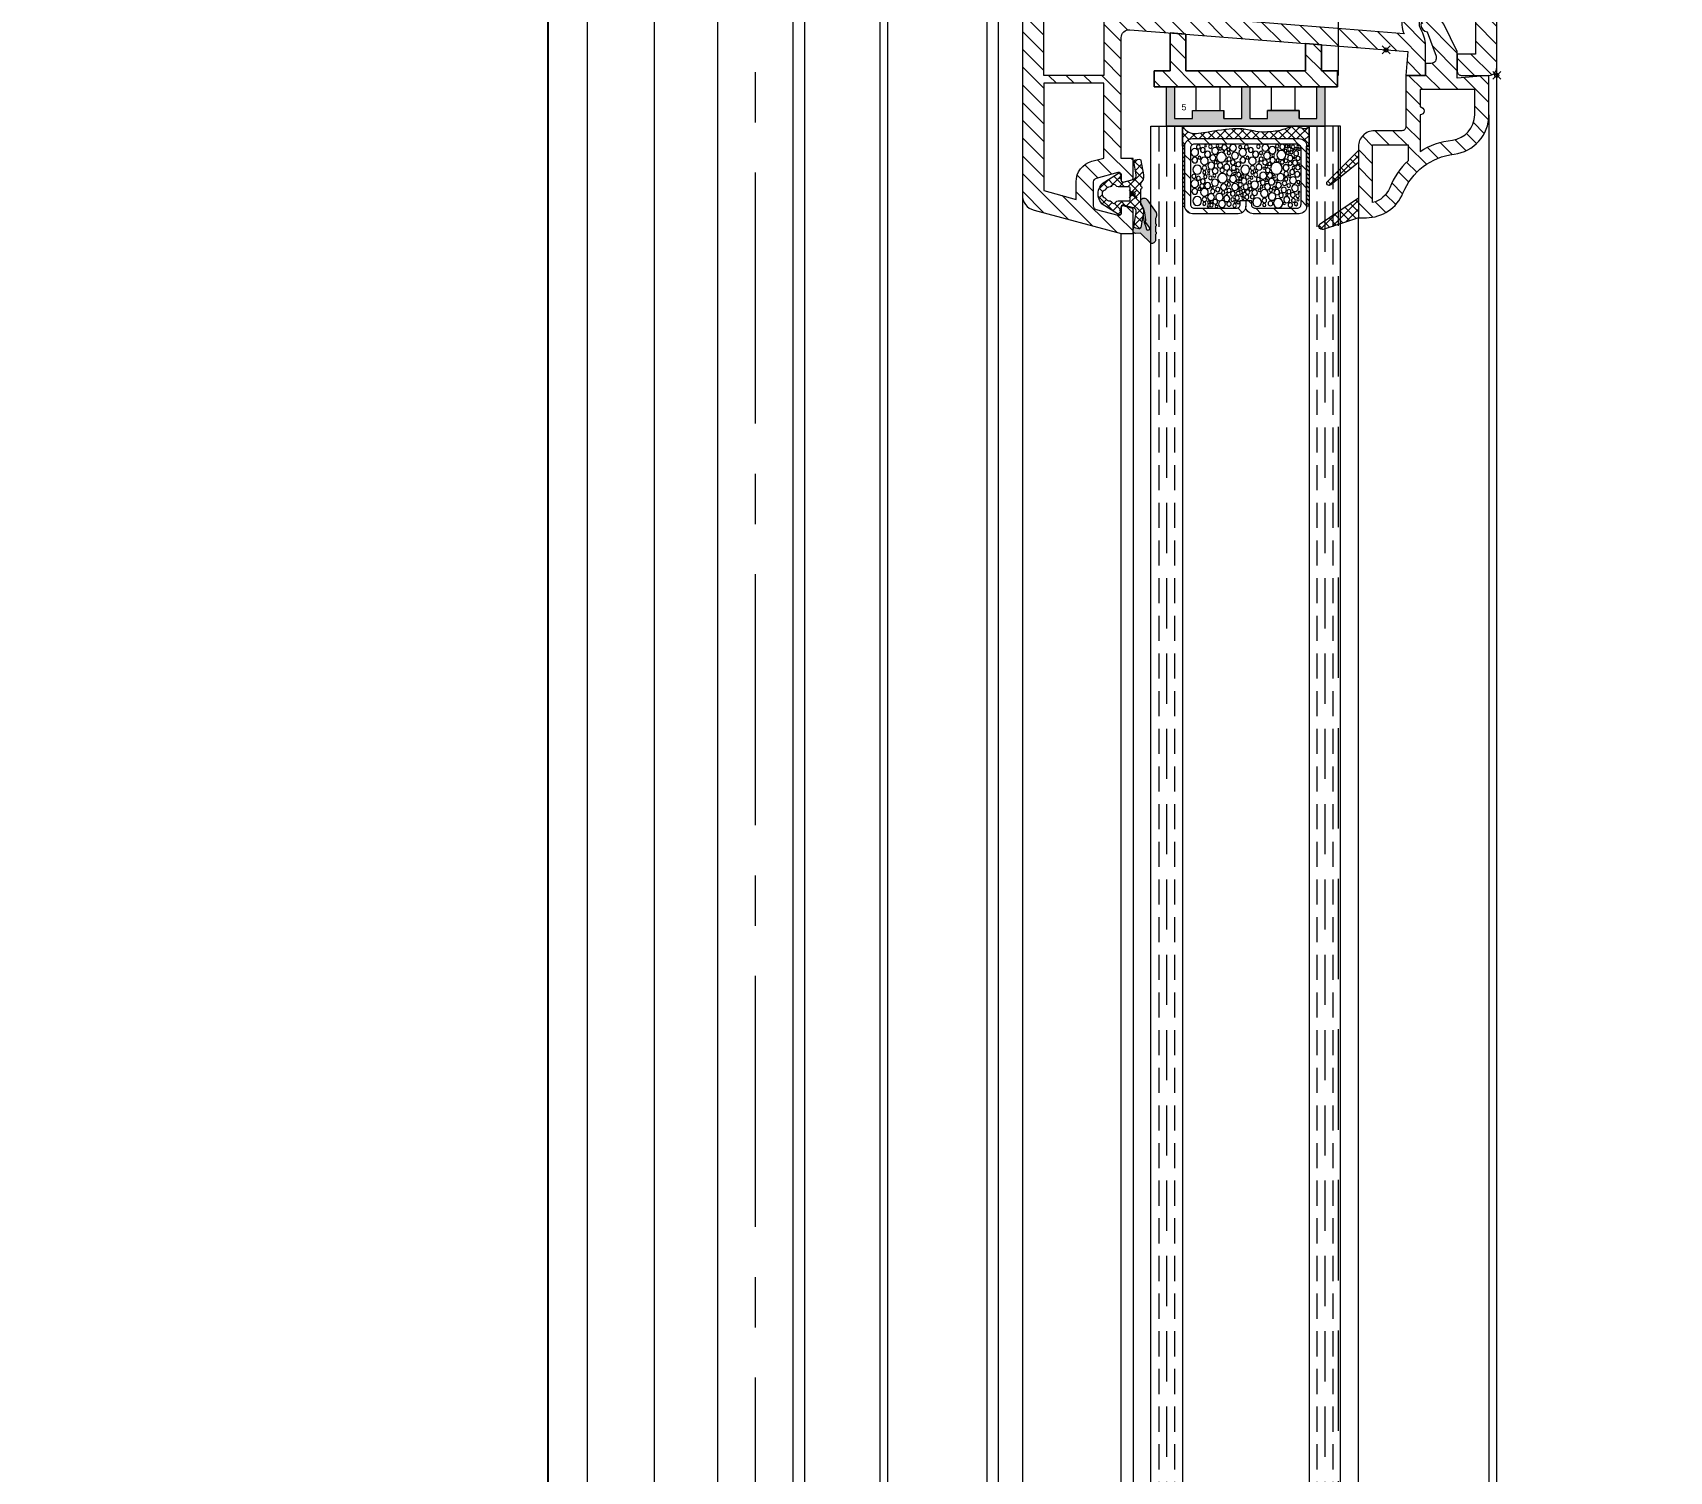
# Model space of a CAD drawing. Header units: millimetres. Extents: x -20000 to 230000, y -17405 to 25402.
# Drawn here: x 144952.4 to 145159.3, y -4092.2 to -3910.3 of the extents above; entities that cross this region are included whole.
import ezdxf

# ---------------------------------------------------------------- set-up
doc = ezdxf.new("R2010")
doc.units = ezdxf.units.MM
doc.header["$PDMODE"] = 35
doc.header["$PDSIZE"] = 0.5
doc.linetypes.add('AXES', pattern=[50.8, 31.75, -6.35, 6.35, -6.35])
doc.linetypes.add('CACHE', pattern=[9.525, 6.35, -3.175])
doc.layers.get('0').update_dxf_attribs({"lineweight": 13})
doc.layers.get('Defpoints').update_dxf_attribs({"true_color": 0xc2a584})
doc.layers.add('0 - Invisible', color=43, linetype='Continuous', lineweight=0, plot=False)
for name, color, linetype, lineweight in [('1 - Acier', 160, 'Continuous', 13), ('1 - Axe', 1, 'AXES', 0), ('1 - BETON', 251, 'Continuous', 25), ('1 - Cotation', 32, 'Continuous', 13), ('1 - INTERROMPU', 253, 'CACHE', 13), ('1 - Joint', 7, 'Continuous', 13), ('1 - PVC', 7, 'Continuous', 13), ('1 - Silicone', 40, 'Continuous', 13), ('1 - Vitrage', 252, 'Continuous', 13)]:
    doc.layers.add(name, color=color, linetype=linetype, lineweight=lineweight)
doc.styles.get("Standard").update_dxf_attribs({"font": 'ARIALUNI.TTF'})
doc.styles.add('Texte Poralu', font='tahomabd.ttf')
doc.dimstyles.new('100 - 1000', dxfattribs={"dimtxt": 15, "dimasz": 15, "dimexe": 5, "dimexo": 2.5, "dimgap": 8, "dimtad": 1, "dimdec": 1, "dimtxsty": 'Texte Poralu', "dimcen": 10, "dimazin": 0, "dimtfac": 1, "dimtdec": 1, "dimtmove": 0, "dimatfit": 3, "dimfxl": 1, "dimarcsym": 0})
doc.dimstyles.new('30 - 1000', dxfattribs={"dimtxt": 10, "dimasz": 10, "dimexe": 5, "dimexo": 2.5, "dimgap": 5, "dimtad": 1, "dimdec": 1, "dimtxsty": 'Texte Poralu', "dimcen": 5, "dimazin": 0, "dimtfac": 1, "dimtdec": 1, "dimtmove": 0, "dimatfit": 3, "dimfxl": 1, "dimarcsym": 0})
pattern_1 = [(45, (-2912.3842, -784.6884), (-0.561266, 0.561266), []), (135, (-2912.3842, -784.6884), (-0.561266, -0.561266), [])]

# ---------------------------------------------------------------- blocks, each defined once
blk = doc.blocks.new('*D988')
at = {"layer": '1 - Cotation', "color": 0, "lineweight": -2, "transparency": 16777216}
for p, q in [((145020, -3805.67), (145367.5, -3805.67)), ((145362.5, -3820.67), (145362.5, -4891.27)), ((145020, -4906.27), (145367.5, -4906.27))]:
    blk.add_line(p, q, dxfattribs=at)
at = {"layer": '1 - Cotation', "color": 0, "transparency": 16777216}
for points in [[(145360, -3820.67), (145365, -3820.67), (145362.5, -3805.67)], [(145360, -4891.27), (145365, -4891.27), (145362.5, -4906.27)]]:
    blk.add_solid(points, dxfattribs=at)
at = {"layer": 'Defpoints', "color": 0, "transparency": 16777216}
for p in [(145017.5, -3805.67), (145017.5, -4906.27), (145362.5, -4906.27)]:
    blk.add_point(p, dxfattribs=at)
at = {"layer": '1 - Cotation', "color": 0, "transparency": 16777216, "insert": (145347, -4355.97), "char_height": 15, "attachment_point": 5, "rotation": 90, "style": 'Texte Poralu'}
blk.add_mtext('H', dxfattribs=at)
blk = doc.blocks.new('*U291')
at = {"layer": '1 - Acier'}
h = blk.add_hatch(dxfattribs=at)
h.set_pattern_fill('ANSI31', color=256, scale=0.5, style=0)
h.set_pattern_definition([(45, (-53.198, 0), (-1.12253, 1.12253), [])])
h.paths.add_polyline_path([(-1.19, 10.35, -0.414214), (-0.71, 9.87), (-0.71, 9.39), (0, 9.39), (0, 10.11, 0.414214), (-0.95, 11.06), (-6.75, 11.06, 0.414214), (-7.7, 10.11), (-7.7, 2.51, 0.414214), (-6.75, 1.56), (6.75, 1.56, 0.414214), (7.7, 2.51), (7.7, 10.11, 0.414214), (6.75, 11.06), (0.95, 11.06, 0.414214), (0, 10.11), (0, 9.39), (0.71, 9.39), (0.71, 9.87, -0.414214), (1.19, 10.35), (6.51, 10.35, -0.414214), (6.99, 9.87), (6.99, 2.75, -0.414214), (6.51, 2.27), (-6.51, 2.27, -0.414214), (-6.99, 2.75), (-6.99, 9.87, -0.414214), (-6.51, 10.35)])
at = {"layer": '1 - Silicone'}
h = blk.add_hatch(dxfattribs=at)
h.set_pattern_fill('ANSI31', color=256, scale=3, style=0)
h.set_pattern_definition([(135, (89.45962, 19.9178), (0.265165, 0.265165), [])])
h.paths.add_polyline_path([(-8, 2.51), (-7.7, 2.51), (-7.7, 10.11), (-8, 10.11)])
h = blk.add_hatch(dxfattribs=at)
h.set_pattern_fill('ANSI31', color=256, scale=3, style=0)
h.set_pattern_definition([(45, (-89.45962, 19.9178), (-0.265165, 0.265165), [])])
h.paths.add_polyline_path([(8, 10.11), (7.7, 10.11), (7.7, 2.51), (8, 2.51)])
h = blk.add_hatch(dxfattribs=at)
h.set_pattern_fill('ANSI37', color=256, scale=0.25, style=0)
h.set_pattern_definition([(45, (-53.198, 0), (-0.561266, 0.561266), []), (135, (-53.198, 0), (-0.561266, -0.561266), [])])
edge = h.paths.add_edge_path()
edge.add_arc((-6.75, 2.51), 0.95, 180, 270, ccw=False)
edge.add_line((-7.7, 2.51), (-8, 2.51))
edge.add_line((-8, 2.51), (-8, 0))
edge.add_spline(control_points=[(-8, 0), (-7.75, 0.3), (-7.07, 1.12), (-5.05, 0.73), (-1.23, 0.13), (0.48, 0.41), (1.65, 0.75), (4.92, 0.57), (6.11, -0.43), (7.45, 0.54), (7.9, 0.1), (8, 0)], knot_values=[0, 0, 0, 0, 1.112924, 3.032488, 5.381325, 7.006548, 8.100712, 8.980186, 10.784819, 12.190253, 12.587238, 12.587238, 12.587238, 12.587238], degree=3, periodic=0)
edge.add_line((8, 0), (8, 2.51))
edge.add_line((8, 2.51), (7.7, 2.51))
edge.add_arc((6.75, 2.51), 0.95, -90, 0, ccw=False)
edge.add_line((6.75, 1.56), (-6.75, 1.56))
at = {"layer": '0 - Invisible'}
for p, q in [((-8, 2.51), (-8, 0)), ((8, 2.51), (8, 0))]:
    blk.add_line(p, q, dxfattribs=at)
at = {"layer": '1 - Acier'}
blk.add_lwpolyline([(0, 9.39), (0, 10.11, 0.414214), (-0.95, 11.06), (-6.75, 11.06, 0.414214), (-7.7, 10.11), (-7.7, 2.51, 0.414214), (-6.75, 1.56), (6.75, 1.56, 0.414214), (7.7, 2.51), (7.7, 10.11, 0.414214), (6.75, 11.06), (0.95, 11.06, 0.414214), (0, 10.11)], format="xyb", dxfattribs=at)
blk.add_lwpolyline([(0.71, 9.39), (0.71, 9.87, -0.414214), (1.19, 10.35), (6.51, 10.35, -0.414214), (6.99, 9.87), (6.99, 2.75, -0.414214), (6.51, 2.27), (-6.51, 2.27, -0.414214), (-6.99, 2.75), (-6.99, 9.87, -0.414214), (-6.51, 10.35), (-1.19, 10.35, -0.414214), (-0.71, 9.87), (-0.71, 9.39)], format="xyb", close=True, dxfattribs=at)
at = {"layer": '1 - PVC'}
for centre, radius in [((-6.44, 8.24), 0.358), ((-6.14, 9.44), 0.563), ((-5.22, 8.34), 0.486), ((-5.22, 9.24), 0.282), ((-5.24, 9.8), 0.205), ((-4.73, 10.08), 0.13), ((-4.7, 9.6), 0.154), ((-4.39, 8.96), 0.435), ((-4.33, 9.97), 0.219), ((-4.32, 9.56), 0.16), ((-4.17, 8.23), 0.279), ((-3.85, 9.55), 0.293), ((-3.7, 10.13), 0.171), ((-3.32, 8.96), 0.479), ((-2.99, 9.84), 0.435), ((-2.86, 8.38), 0.223), ((-2.4, 9.14), 0.384), ((-2.4, 8.5), 0.128), ((-2.12, 9.83), 0.286), ((-2.12, 8.11), 0.256), ((-1.63, 8.52), 0.307), ((-1.66, 9.27), 0.23), ((-1.42, 10.03), 0.232), ((-1.32, 9.57), 0.149), ((-1.09, 9.06), 0.286), ((-0.96, 8.47), 0.236), ((-0.96, 9.65), 0.164), ((-0.48, 8.7), 0.186), ((-0.3, 8.19), 0.22), ((-0.35, 9.09), 0.156), ((0.14, 8.96), 0.267), ((0.24, 8.32), 0.276), ((0.83, 8.93), 0.241), ((1.13, 8.4), 0.358), ((1.44, 9.6), 0.563), ((2.36, 8.5), 0.486), ((2.36, 9.39), 0.282), ((2.34, 9.96), 0.205), ((3.13, 9.76), 0.302), ((3.33, 8.89), 0.472), ((3.19, 8.08), 0.209), ((4.09, 9.72), 0.597), ((3.95, 8.32), 0.335), ((4.47, 8.73), 0.282), ((4.82, 8.05), 0.334), ((4.87, 9.75), 0.154), ((5.18, 9.29), 0.384), ((5.18, 8.65), 0.128), ((5.46, 8.27), 0.256), ((5.64, 9.96), 0.283), ((5.95, 8.68), 0.307), ((6.03, 9.37), 0.243), ((6.36, 9.83), 0.229), ((6.56, 8.8), 0.219), ((6.61, 9.29), 0.138), ((6.72, 8.34), 0.102), ((-6.44, 7.27), 0.486), ((-6.55, 6.32), 0.257), ((-5.98, 6.58), 0.256), ((-5.83, 7.94), 0.179), ((-5.53, 7.57), 0.277), ((-5.42, 6.96), 0.307), ((-5.11, 6.37), 0.232), ((-4.83, 7.5), 0.384), ((-4.47, 6.53), 0.23), ((-4.22, 7.73), 0.13), ((-3.89, 7.12), 0.435), ((-3.97, 6.23), 0.189), ((-3.54, 7.99), 0.282), ((-2.95, 6.56), 0.602), ((-2.8, 7.68), 0.397), ((-2.06, 5.89), 0.366), ((-2.14, 7.35), 0.23), ((-2.23, 6.89), 0.132), ((-1.6, 6.68), 0.435), ((-1.37, 7.68), 0.435), ((-1.02, 6.94), 0.179), ((-0.89, 6.12), 0.276), ((-0.68, 7.4), 0.267), ((-0.71, 6.6), 0.195), ((-0.71, 7.96), 0.186), ((-0.22, 6.94), 0.362), ((-0.38, 6.3), 0.181), ((0.01, 7.65), 0.337), ((0.21, 6.43), 0.257), ((0.49, 7.09), 0.206), ((0.6, 7.94), 0.219), ((0.72, 6.5), 0.179), ((1.13, 7.42), 0.486), ((1.26, 6.14), 0.261), ((1.6, 6.73), 0.256), ((1.75, 8.09), 0.179), ((2.21, 6.25), 0.447), ((2, 7.65), 0.189), ((2.16, 7.12), 0.307), ((2.75, 7.65), 0.384), ((2.65, 6.81), 0.164), ((3.06, 6.22), 0.338), ((3.26, 7.02), 0.401), ((3.59, 7.84), 0.21), ((3.6, 6.37), 0.171), ((3.9, 6.94), 0.153), ((4.16, 7.47), 0.361), ((4.4, 6.44), 0.474), ((4.9, 7.21), 0.276), ((5.11, 6.02), 0.292), ((5.11, 6.68), 0.23), ((5.44, 7.5), 0.23), ((5.56, 6.32), 0.154), ((5.98, 6.84), 0.435), ((6.21, 7.83), 0.435), ((6.51, 6.07), 0.344), ((6.64, 7.04), 0.195), ((6.74, 7.37), 0.105), ((-6.44, 4.28), 0.358), ((-6.14, 5.48), 0.563), ((-5.83, 3.97), 0.179), ((-5.22, 4.38), 0.486), ((-5.22, 5.27), 0.282), ((-5.24, 5.84), 0.205), ((-4.7, 5.63), 0.154), ((-4.7, 6.02), 0.138), ((-4.37, 4.98), 0.435), ((-4.16, 3.99), 0.381), ((-3.87, 5.65), 0.37), ((-3.8, 4.55), 0.202), ((-3.08, 3.92), 0.63), ((-3.24, 4.96), 0.342), ((-2.98, 5.56), 0.277), ((-2.4, 5.17), 0.384), ((-2.4, 4.53), 0.128), ((-2.12, 4.15), 0.256), ((-1.63, 4.56), 0.307), ((-1.53, 5.25), 0.309), ((-1.37, 3.71), 0.435), ((-1.4, 5.97), 0.162), ((-1.04, 5.61), 0.22), ((-0.94, 4.81), 0.309), ((-0.38, 4.28), 0.358), ((-0.07, 5.48), 0.563), ((0.24, 3.97), 0.179), ((0.85, 4.38), 0.486), ((0.85, 5.27), 0.282), ((0.83, 5.84), 0.205), ((1.36, 5.63), 0.154), ((1.67, 5.17), 0.384), ((1.67, 4.53), 0.128), ((1.95, 4.15), 0.256), ((2.44, 4.56), 0.307), ((2.31, 5.3), 0.138), ((2.7, 3.71), 0.435), ((2.62, 5.07), 0.17), ((2.78, 5.56), 0.299), ((3, 4.76), 0.216), ((3.4, 4.29), 0.355), ((3.88, 5.32), 0.739), ((4.03, 4.31), 0.192), ((4.5, 3.63), 0.567), ((4.61, 4.52), 0.239), ((5.11, 5.25), 0.387), ((5.08, 4.38), 0.236), ((5.62, 4.02), 0.343), ((5.62, 4.69), 0.243), ((5.87, 5.79), 0.309), ((6.03, 5.25), 0.179), ((6.23, 4.61), 0.324), ((6.59, 5.22), 0.286), ((6.61, 4.05), 0.263), ((6.72, 4.74), 0.114), ((-6.44, 3.31), 0.486), ((-5.98, 2.61), 0.256), ((-5.42, 3), 0.307), ((-5.1, 2.47), 0.125), ((-4.83, 3.54), 0.384), ((-4.47, 2.56), 0.23), ((-3.88, 3.12), 0.422), ((-3.58, 2.47), 0.165), ((-3.24, 2.86), 0.171), ((-2.7, 2.67), 0.343), ((-2.78, 3.14), 0.112), ((-2.21, 2.94), 0.203), ((-2.14, 3.38), 0.23), ((-1.6, 2.72), 0.435), ((-0.71, 2.61), 0.2), ((-0.38, 3.31), 0.486), ((0.09, 2.61), 0.256), ((0.65, 3), 0.307), ((1.24, 3.54), 0.384), ((1.6, 2.56), 0.23), ((1.93, 3.38), 0.23), ((2.47, 2.72), 0.435), ((3.36, 3.03), 0.463), ((3.48, 3.68), 0.167), ((3.96, 2.51), 0.217), ((4.06, 3), 0.0725), ((4.62, 2.61), 0.33), ((5.03, 3.08), 0.186), ((5.16, 2.51), 0.186), ((5.31, 3.38), 0.181), ((5.51, 2.9), 0.232), ((5.54, 2.46), 0.106), ((5.77, 3.28), 0.186), ((5.98, 2.61), 0.229), ((6, 3), 0.0923), ((6.13, 3.97), 0.106), ((6.38, 3.43), 0.307), ((6.33, 2.85), 0.149), ((6.59, 2.54), 0.149), ((6.72, 2.9), 0.156)]:
    blk.add_circle(centre, radius, dxfattribs=at)
at = {"layer": '1 - Silicone'}
for points in [[(-8, 10.11), (-7.7, 10.11), (-7.7, 2.51), (-8, 2.51)], [(8, 10.11), (7.7, 10.11), (7.7, 2.51), (8, 2.51)]]:
    blk.add_lwpolyline(points, close=True, dxfattribs=at)
blk.add_open_spline([(-8, 0), (-7.75, 0.3), (-7.07, 1.12), (-5.05, 0.73), (-1.23, 0.13), (0.48, 0.41), (1.65, 0.75), (4.92, 0.57), (6.11, -0.43), (7.45, 0.54), (7.9, 0.1), (8, 0)], degree=3, knots=[0, 0, 0, 0, 1.112924, 3.032488, 5.381325, 7.006548, 8.100712, 8.980186, 10.784819, 12.190253, 12.587238, 12.587238, 12.587238, 12.587238], dxfattribs=at)
blk = doc.blocks.new('Rehau - Support calle de vitrage')
at = {"layer": '1 - PVC'}
h = blk.add_hatch(dxfattribs=at)
h.set_pattern_fill('ANSI31', color=256, scale=0.5, angle=180, style=0)
h.set_pattern_definition([(225, (-99742.6855, -319414.7135), (1.122532015, -1.122532015), [])])
h.paths.add_polyline_path([(7.57, 4.05), (7.57, 0.6), (9.57, 0.75), (9.57, 4.05), (11.59, 4.05), (11.59, 6.05), (-11.59, 6.05), (-11.59, 4.05), (-9.57, 4.05), (-9.57, -0.75), (-7.57, -0.6), (-7.57, 4.05)])
for p, q in [((-11.59, 4.05), (-11.59, 6.05)), ((-11.59, 6.05), (11.59, 6.05)), ((11.59, 6.05), (11.59, 4.05)), ((-9.57, 4.05), (-11.59, 4.05)), ((-9.57, -0.75), (-9.57, 4.05)), ((7.57, 4.05), (-7.57, 4.05)), ((-7.57, 4.05), (-7.57, -0.6)), ((7.57, 0.6), (7.57, 4.05)), ((11.59, 4.05), (9.57, 4.05)), ((9.57, 4.05), (9.57, 0.75)), ((9.57, 0.75), (7.57, 0.6)), ((-7.57, -0.6), (-9.57, -0.75))]:
    blk.add_line(p, q, dxfattribs=at)
blk.add_lwpolyline([(-11.59, 6.05), (-11.59, 4.05), (-9.57, 4.05), (-9.57, -0.75), (-7.57, -0.6), (-7.57, 4.05), (7.57, 4.05), (7.57, 0.6), (9.57, 0.75), (9.57, 4.05), (11.59, 4.05), (11.59, 6.05)], close=True, dxfattribs=at)
blk = doc.blocks.new('Rehau - Doucine 16.5x18')
at = {"layer": '1 - Joint', "linetype": 'ByBlock'}
h = blk.add_hatch(dxfattribs=at)
h.set_pattern_fill('ANSI37', color=256, scale=0.25, style=0)
h.set_pattern_definition(pattern_1)
h.paths.add_polyline_path([(-8.5, 15.5), (-8.5, 18), (-12.97, 19.48, 0.080019), (-13.1, 19.5, 0.414214), (-13.5, 19.1, 0.24877), (-13.32, 18.77)])
h = blk.add_hatch(dxfattribs=at)
h.set_pattern_fill('ANSI37', color=256, scale=0.25, style=0)
h.set_pattern_definition(pattern_1)
h.paths.add_polyline_path([(-8.5, 9.5), (-8.5, 11), (-12.01, 13.86, 0.631799), (-12.5, 13.62, 0.198912), (-12.41, 13.41)])
at = {"layer": '1 - PVC', "linetype": 'ByBlock'}
h = blk.add_hatch(dxfattribs=at)
h.set_pattern_fill('ANSI31', color=256, scale=0.5, style=0)
h.set_pattern_definition([(45, (-2912.3842, -784.6884), (-1.122532, 1.122532), [])])
h.paths.add_polyline_path([(-3, 7, -0.414214), (-2.5, 6.5), (-2.5, 0), (0, 0), (0, -1.5), (0.66, -1.5, -0.520567), (1.31, -2.44), (0.2, -5.5, 0.381131), (-0.6, -6.4, 0.414214), (0.3, -7.3), (0.94, -7.3, 0.285279), (2.29, -6.46), (4, -3), (4, 0.35), (8, 0), (8, 5, 0.379901), (3.59, 9.96, -0.272736), (-2.87, 14.89, 0.304849), (-7.5, 18), (-8.5, 18), (-8.5, 15.5), (-8.5, 11), (-8.5, 9.5), (-8.5, 9, 0.414214), (-6.5, 7)])
h.paths.add_polyline_path([(-6.7, 8.8), (-6.7, 16.1, -0.237024), (-4.54, 14.21, 0.106788), (-2.2, 10.79), (-2.2, 8.8)], flags=16)
h.paths.add_polyline_path([(-0.7, 9.63, 0.111788), (3.38, 8.18, -0.379901), (6.2, 5), (6.2, 1.8), (-0.7, 1.8), (-0.7, 4, 1), (-0.7, 5)], flags=16)
at = {"layer": '1 - Joint', "linetype": 'ByBlock'}
for points in [[(-8.5, 18), (-12.97, 19.48, 0.080019), (-13.1, 19.5, 0.414214), (-13.5, 19.1, 0.24877), (-13.32, 18.77), (-8.5, 15.5)], [(-8.5, 11), (-12.01, 13.86, 0.172454), (-12.2, 13.92, 0.414214), (-12.5, 13.62, 0.198912), (-12.41, 13.41), (-8.5, 9.5)]]:
    blk.add_lwpolyline(points, format="xyb", dxfattribs=at)
at = {"layer": '1 - PVC', "linetype": 'ByBlock'}
for points in [[(0.3, -7.3, -0.414214), (-0.6, -6.4, -0.381131), (0.2, -5.5), (1.31, -2.44, 0.520567), (0.66, -1.5), (0, -1.5), (0, 0), (-2.5, 0), (-2.5, 6.5, 0.414214), (-3, 7), (-6.5, 7, -0.414214), (-8.5, 9), (-8.5, 9.5), (-8.5, 11), (-8.5, 15.5), (-8.5, 18), (-7.5, 18, -0.304849), (-2.87, 14.89, 0.272736), (3.59, 9.96, -0.379901), (8, 5), (8, 0), (4, 0.35), (4, -3), (2.29, -6.46, -0.285279), (0.94, -7.3)], [(-2.2, 10.79, -0.106788), (-4.54, 14.21, 0.237024), (-6.7, 16.1), (-6.7, 8.8), (-2.2, 8.8)], [(3.38, 8.18, -0.379901), (6.2, 5), (6.2, 1.8), (-0.7, 1.8), (-0.7, 4, 1), (-0.7, 5), (-0.7, 9.63, 0.111788)]]:
    blk.add_lwpolyline(points, format="xyb", close=True, dxfattribs=at)
blk = doc.blocks.new('*U293')
at = {"layer": '1 - Joint', "linetype": 'ByBlock'}
blk.add_hatch(color=256, dxfattribs=at).paths.add_polyline_path([(2.84, 3.14), (2.84, 3.78, 0.57735), (2.84, 4.13), (2.84, 4.79, 0.57735), (2.84, 5.13), (2.84, 5.85, 0.419335), (2.27, 6.28), (0.94, 4.97), (0.31, 5, 0.477659), (0, 4.65), (0.11, 4.02, -0.406954), (0.36, 4.36), (0.75, 4.43, -0.418679), (0.98, 4.27), (1.3, 2.36, -0.125286), (1.66, 4.3, -1.387029), (2.11, 4.3), (1.59, 3.57, -0.153631), (1.05, 1.3, 0.167659), (0.93, 1.03), (0.93, 0.96, 0.744987), (1.78, 0.78), (2.91, 2.37, 0.250622)])
h = blk.add_hatch(dxfattribs=at)
h.set_pattern_fill('ANSI37', color=256, scale=0.25, style=0)
h.paths.add_polyline_path([(0.93, 0.96, -0.041156), (0.93, 1.03), (0.93, 1.36, 0.277105), (1.3, 2.36), (0.98, 4.27, 0.414214), (0.75, 4.43), (0.36, 4.36, 0.406954), (0.11, 4.02), (0.4, 2.34, -0.388879), (0.04, 1.77), (-1.23, 1.43, -0.414214), (-1.53, 1.73), (-1.53, 2.01), (-1.71, 2.01), (-1.54, 2.38, 0.109518), (-1.53, 2.46, 0.414214), (-1.73, 2.66, 0.140872), (-1.83, 2.63), (-3.58, 1.54, 0.258271), (-4.42, 0.01, 0.258271), (-3.58, -1.51), (-1.83, -2.61, 0.140872), (-1.73, -2.64, 0.414214), (-1.53, -2.44, 0.109518), (-1.54, -2.35), (-1.71, -1.99), (-1.53, -1.99), (-1.53, -1.79, -0.414214), (-1.23, -1.49), (0.04, -1.83, -0.388879), (0.4, -2.4), (0.1, -4.07, 0.043661), (0.1, -4.1, 0.36397), (0.27, -4.3), (0.76, -4.39, 0.037727), (0.79, -4.39, 0.370694), (0.99, -4.22), (1.31, -2.39, 0.271381), (0.93, -1.34), (0.93, -0.99, 1), (0.93, -0.59)])
h.paths.add_polyline_path([(-0.37, 0.71), (-0.37, -0.69, -0.414214), (-0.57, -0.89), (-1.9, -0.89, 0.267949), (-2.16, -1.04, -0.267949), (-2.42, -1.19, -0.271324), (-2.68, -1.04, 0.243431), (-2.91, -0.88, -0.210605), (-3.54, -0.52, 0.11634), (-3.65, -0.43, -0.281921), (-3.92, 0.01, -0.281921), (-3.65, 0.46, 0.11634), (-3.54, 0.55, -0.210605), (-2.91, 0.91, 0.243431), (-2.68, 1.06, -0.271324), (-2.42, 1.21, -0.267949), (-2.16, 1.06, 0.267949), (-1.9, 0.91), (-0.57, 0.91, -0.414214)], flags=16)
at = {"layer": '0 - Invisible', "linetype": 'ByBlock'}
blk.add_point((0, 0), dxfattribs=at)
at = {"layer": '1 - Joint', "linetype": 'ByBlock'}
for points in [[(2.11, 4.3), (1.59, 3.57, -0.153631), (1.05, 1.3, 1.13268), (1.78, 0.78), (2.91, 2.37, 0.250622), (2.84, 3.14), (2.84, 3.78, 0.57735), (2.84, 4.13), (2.84, 4.79, 0.57735), (2.84, 5.13), (2.84, 5.85, 0.419335), (2.27, 6.28), (0.94, 4.97), (0.31, 5, 0.477659), (0, 4.65), (0.4, 2.34, -0.388879), (0.04, 1.77), (-1.23, 1.43, -0.414214), (-1.53, 1.73), (-1.53, 2.01), (-1.71, 2.01), (-1.54, 2.38, 0.109518), (-1.53, 2.46, 0.414214), (-1.73, 2.66, 0.140872), (-1.83, 2.63), (-3.58, 1.54, 0.258271), (-4.42, 0.01, 0.258271), (-3.58, -1.51), (-1.83, -2.61, 0.140872), (-1.73, -2.64, 0.414214), (-1.53, -2.44, 0.109518), (-1.54, -2.35), (-1.71, -1.99), (-1.53, -1.99), (-1.53, -1.79, -0.414214), (-1.23, -1.49), (0.04, -1.83, -0.388879), (0.4, -2.4), (0.1, -4.07, 0.043661), (0.1, -4.1, 0.36397), (0.27, -4.3), (0.76, -4.39, 0.037727), (0.79, -4.39, 0.370694), (0.99, -4.22), (1.31, -2.39, 0.271381), (0.93, -1.34), (0.93, -0.99, 1), (0.93, -0.59), (0.93, 1.36, 0.277105), (1.3, 2.36, -0.125286), (1.66, 4.3, -1.387029)], [(-3.65, 0.46, 0.11634), (-3.54, 0.55, -0.210605), (-2.91, 0.91, 0.243431), (-2.68, 1.06, -0.271324), (-2.42, 1.21, -0.267949), (-2.16, 1.06, 0.267949), (-1.9, 0.91), (-0.57, 0.91, -0.414214), (-0.37, 0.71), (-0.37, -0.69, -0.414214), (-0.57, -0.89), (-1.9, -0.89, 0.267949), (-2.16, -1.04, -0.267949), (-2.42, -1.19, -0.271324), (-2.68, -1.04, 0.243431), (-2.91, -0.88, -0.210605), (-3.54, -0.52, 0.11634), (-3.65, -0.43, -0.281921), (-3.92, 0.01, -0.281921)]]:
    blk.add_lwpolyline(points, format="xyb", close=True, dxfattribs=at)
blk.add_lwpolyline([(1.3, 2.36), (0.98, 4.27, 0.414214), (0.75, 4.43), (0.36, 4.36, 0.406954), (0.11, 4.02)], format="xyb", dxfattribs=at)
blk = doc.blocks.new('*U289')
at = {"layer": '1 - PVC', "linetype": 'ByBlock', "lineweight": -2}
h = blk.add_hatch(color=0, dxfattribs=at)
h.dxf.hatch_style = 1
h.paths.add_polyline_path([(-2.75, -4), (-0.5, -4), (-0.5, 0), (0.5, 0), (0.5, -4), (2.75, -4), (2.75, -3), (6.75, -3), (6.75, -4), (9, -4), (9, 0), (10, 0), (10, -5), (-10, -5), (-10, 0), (-9, 0), (-9, -4), (-6.75, -4), (-6.75, -3), (-2.75, -3)])
at = {"layer": '1 - PVC', "color": 0, "linetype": 'ByBlock', "lineweight": -2}
for p, q in [((-10, -5), (-10, 0)), ((-10, 0), (-9, 0)), ((-10, 0), (10, 0)), ((-10, -5), (-10, 0)), ((-9, 0), (-9, -4)), ((-9, 0), (-9, -4)), ((-6.25, -3), (-6.25, 0)), ((-3.25, -3), (-3.25, 0)), ((-0.5, -4), (-0.5, 0)), ((-0.5, 0), (0.5, 0)), ((-0.5, -4), (-0.5, 0)), ((0.5, 0), (0.5, -4)), ((0.5, 0), (0.5, -4)), ((3.25, -3), (3.25, 0)), ((6.25, -3), (6.25, 0)), ((9, -4), (9, 0)), ((9, 0), (10, 0)), ((9, -4), (9, 0)), ((10, 0), (10, -5)), ((10, 0), (10, -5)), ((-9, -4), (-6.75, -4)), ((-9, -4), (-6.75, -4)), ((-6.75, -4), (-6.75, -3)), ((-6.75, -3), (-2.75, -3)), ((-6.75, -3), (-2.75, -3)), ((-6.75, -4), (-6.75, -3)), ((-2.75, -3), (-2.75, -4)), ((-2.75, -4), (-2.75, -3)), ((-2.75, -4), (-0.5, -4)), ((-2.75, -4), (-0.5, -4)), ((0.5, -4), (2.75, -4)), ((0.5, -4), (2.75, -4)), ((2.75, -4), (2.75, -3)), ((2.75, -3), (6.75, -3)), ((6.75, -3), (2.75, -3)), ((2.75, -4), (2.75, -3)), ((6.75, -3), (6.75, -4)), ((6.75, -4), (6.75, -3)), ((6.75, -4), (9, -4)), ((6.75, -4), (9, -4)), ((10, -5), (-10, -5)), ((10, -5), (-10, -5)), ((-10, -5), (10, -5))]:
    blk.add_line(p, q, dxfattribs=at)
at = {"color": 0, "linetype": 'ByBlock', "lineweight": -2}
blk.add_text('5', height=0.8, dxfattribs=at).set_placement((-8.12, -2.98))
blk = doc.blocks.new('*U753')
at = {"layer": '0 - Invisible'}
blk.add_point((-5, 466.82), dxfattribs=at)
at = {"layer": '1 - PVC'}
for p, q in [((9, -1), (9, 464.6)), ((8, 458.6), (8, 5)), ((-51, 448.48), (-51, 15.12)), ((-8.5, 18), (-8.5, 445.6)), ((-38.5, 20), (-38.5, 443.6)), ((-37, 443.6), (-37, 20))]:
    blk.add_line(p, q, dxfattribs=at)
at = {"layer": '1 - Vitrage', "linetype": 'CACHE', "ltscale": 0.5}
for p, q in [((-33.75, 457.16), (-33.75, 6.44)), ((-31.75, 457.16), (-31.75, 6.44)), ((-13.75, 457.16), (-13.75, 6.44)), ((-11.75, 457.16), (-11.75, 6.44))]:
    blk.add_line(p, q, dxfattribs=at)
at = {"layer": '1 - Vitrage', "linetype": 'CACHE'}
for p, q in [((-32.75, 457.16), (-32.75, 6.44)), ((-12.75, 457.16), (-12.75, 6.44))]:
    blk.add_line(p, q, dxfattribs=at)
at = {"layer": '1 - Vitrage'}
for points in [[(-34.75, 457.16), (-30.75, 457.16), (-30.75, 6.44), (-34.75, 6.44)], [(-10.75, 457.16), (-14.75, 457.16), (-14.75, 6.44), (-10.75, 6.44)]]:
    blk.add_lwpolyline(points, close=True, dxfattribs=at)
at = {"xscale": -1, "rotation": 180}
for name, p in [('Rehau - Doucine 16.5x18', (0, 463.6)), ('Rehau - Support calle de vitrage', (-22.75, 468.21)), ('*U291', (-22.75, 457.16)), ('*U293', (-37, 448.62))]:
    blk.add_blockref(name, p, dxfattribs=at)
blk.add_blockref('*U289', (-22.75, 462.16))
blk = doc.blocks.new('Rehau - Gamme Performance - Z55')
at = {"layer": '1 - PVC'}
h = blk.add_hatch(dxfattribs=at)
h.set_pattern_fill('ANSI31', color=256, scale=0.5, angle=90, style=0)
h.set_pattern_definition([(225, (0, 0), (-1.122532, 1.122532), [])])
edge = h.paths.add_edge_path(flags=16)
edge.add_line((-65.87, 51.2), (-65.47, 49.7))
edge.add_line((-65.47, 49.7), (-56, 49.7))
edge.add_line((-56, 49.7), (-56, 57.3))
edge.add_line((-56, 57.3), (-69.58, 57.3))
edge.add_line((-69.58, 57.3), (-70.68, 53.2))
edge.add_line((-70.68, 53.2), (-68.48, 53.2))
edge.add_arc((-68.48, 50.5), 2.7, 15, 90, ccw=False)
h.paths.add_polyline_path([(-27.2, 57.3), (-27.2, 49.7), (-55, 49.7), (-55, 57.3)], flags=16)
edge = h.paths.add_edge_path()
edge.add_line((-52.3, 5), (-54.5, 5))
edge.add_arc((-54.5, 4.5), 0.5, 90, 180)
edge.add_line((-55, 4.5), (-55, 1))
edge.add_arc((-54, 1), 1, 180, 270)
edge.add_line((-54, 0), (-2, 0))
edge.add_arc((-2, 2), 2, 270, 360)
edge.add_line((0, 2), (0, 14))
edge.add_line((0, 14), (-3.01, 14))
edge.add_arc((-3.01, 13.8), 0.2, 90, 165)
edge.add_line((-3.2, 13.85), (-3.49, 12.75))
edge.add_arc((-3.3, 12.7), 0.2, 165, 270)
edge.add_line((-3.3, 12.5), (-2.3, 12.5))
edge.add_arc((-2.3, 12.2), 0.3, 0, 90, ccw=False)
edge.add_line((-2, 12.2), (-2, 9.5))
edge.add_arc((-2.5, 9.5), 0.5, -90, 0, ccw=False)
edge.add_line((-2.5, 9), (-6.52, 9))
edge.add_arc((-6.52, 9.5), 0.5, 195, 270, ccw=False)
edge.add_line((-7, 9.37), (-7.74, 12.12))
edge.add_arc((-7.45, 12.2), 0.3, 90, 195, ccw=False)
edge.add_line((-7.45, 12.5), (-6.7, 12.5))
edge.add_arc((-6.7, 12.7), 0.2, 270, 375)
edge.add_line((-6.51, 12.75), (-6.8, 13.85))
edge.add_arc((-6.99, 13.8), 0.2, 15, 90)
edge.add_line((-6.99, 14), (-20, 14))
edge.add_line((-20, 14), (-20, 21.9))
edge.add_line((-20, 21.9), (-22.2, 21.9))
edge.add_line((-22.2, 21.9), (-22.2, 23.24))
edge.add_line((-22.2, 23.24), (-24, 23.9))
edge.add_line((-24, 23.9), (-24, 21.75))
edge.add_line((-24, 21.75), (-30.3, 21.75))
edge.add_arc((-30.3, 23.25), 1.5, 180, 270, ccw=False)
edge.add_line((-31.8, 23.25), (-31.8, 29.5))
edge.add_line((-31.8, 29.5), (-32.3, 30))
edge.add_line((-32.3, 30), (-31.8, 30.5))
edge.add_line((-31.8, 30.5), (-31.8, 36.75))
edge.add_arc((-30.3, 36.75), 1.5, 90, 180, ccw=False)
edge.add_line((-30.3, 38.25), (-24, 38.25))
edge.add_line((-24, 38.25), (-24, 36.1))
edge.add_line((-24, 36.1), (-22.2, 36.76))
edge.add_line((-22.2, 36.76), (-22.2, 38.1))
edge.add_line((-22.2, 38.1), (-20, 38.1))
edge.add_line((-20, 38.1), (-20, 51.7))
edge.add_line((-20, 51.7), (-21, 51.7))
edge.add_line((-21, 51.7), (-21, 50.7))
edge.add_line((-21, 50.7), (-25, 50.7))
edge.add_line((-25, 50.7), (-25, 57))
edge.add_arc((-24, 57), 1, 90, 180, ccw=False)
edge.add_line((-24, 58), (-22, 58))
edge.add_line((-22, 58), (-22, 57.5))
edge.add_line((-22, 57.5), (-20.5, 57.5))
edge.add_line((-20.5, 57.5), (-20.5, 59))
edge.add_arc((-21.5, 59), 1, 0, 90)
edge.add_line((-21.5, 60), (-30, 60))
edge.add_line((-30, 60), (-70.12, 60))
edge.add_arc((-70.12, 58), 2, 90, 165)
edge.add_line((-72.05, 58.52), (-75, 47.5))
edge.add_line((-75, 47.5), (-75, 46))
edge.add_line((-75, 46), (-71.99, 46))
edge.add_arc((-71.99, 46.2), 0.2, 270, 345)
edge.add_line((-71.8, 46.15), (-71.51, 47.25))
edge.add_arc((-71.7, 47.3), 0.2, 345, 450)
edge.add_line((-71.7, 47.5), (-72.45, 47.5))
edge.add_arc((-72.45, 47.8), 0.3, 165, 270, ccw=False)
edge.add_line((-72.74, 47.88), (-72, 50.63))
edge.add_arc((-71.52, 50.5), 0.5, 90, 165, ccw=False)
edge.add_line((-71.52, 51), (-68.48, 51))
edge.add_arc((-68.48, 50.5), 0.5, 15, 90, ccw=False)
edge.add_line((-68, 50.63), (-67.26, 47.88))
edge.add_arc((-67.55, 47.8), 0.3, -90, 15, ccw=False)
edge.add_line((-67.55, 47.5), (-68.3, 47.5))
edge.add_arc((-68.3, 47.3), 0.2, 90, 195)
edge.add_line((-68.49, 47.25), (-68.2, 46.15))
edge.add_arc((-68.01, 46.2), 0.2, 195, 270)
edge.add_line((-68.01, 46), (-65.5, 46))
edge.add_line((-65.5, 46), (-65.5, 47.5))
edge.add_line((-65.5, 47.5), (-50.23, 47.5))
edge.add_arc((-50.23, 46.5), 1, -4.5, 90, ccw=False)
edge.add_line((-49.23, 46.42), (-52, 11.24))
edge.add_line((-52, 11.24), (-55, 11.5))
edge.add_line((-55, 11.5), (-55, 9))
edge.add_line((-55, 9), (-51.51, 9))
edge.add_arc((-51.51, 14), 5, 270, 295)
edge.add_line((-49.4, 9.47), (-48.93, 9.69))
edge.add_arc((-48.42, 8.6), 1.2, 74.2089, 115, ccw=False)
edge.add_arc((-48.5, 8.31), 1.5, 0, 74.2089, ccw=False)
edge.add_line((-47, 8.31), (-47, 3.7))
edge.add_arc((-48, 3.7), 1, -90, 0, ccw=False)
edge.add_line((-48, 2.7), (-52.3, 2.7))
edge.add_line((-52.3, 2.7), (-52.3, 5))
edge = h.paths.add_edge_path(flags=16)
edge.add_arc((-35.8, 28.5), 1, 180, 270)
edge.add_line((-35.8, 27.5), (-34, 27.5))
edge.add_line((-34, 27.5), (-34, 23.25))
edge.add_arc((-34, 23.05), 0.2, 90, 180)
edge.add_line((-34.2, 23.05), (-34.2, 2.7))
edge.add_line((-34.2, 2.7), (-44.8, 2.7))
edge.add_line((-44.8, 2.7), (-44.8, 4.2))
edge.add_line((-44.8, 4.2), (-44.8, 5.8))
edge.add_line((-44.8, 5.8), (-44.8, 8.31))
edge.add_arc((-48.5, 8.31), 3.7, 360, 434.2089)
edge.add_arc((-48.42, 8.6), 3.4, 74.2089, 113.1443)
edge.add_line((-49.75, 11.73), (-49.17, 19.1))
edge.add_line((-49.17, 19.1), (-46.9, 48.04))
edge.add_arc((-46.4, 48), 0.5, 90, 175.5, ccw=False)
edge.add_line((-46.4, 48.5), (-31.9, 48.5))
edge.add_line((-31.9, 48.5), (-22.2, 48.5))
edge.add_line((-22.2, 48.5), (-22.2, 40.45))
edge.add_line((-22.2, 40.45), (-30.3, 40.45))
edge.add_arc((-30.3, 36.75), 3.7, 90, 180)
edge.add_line((-34, 36.75), (-34, 32.5))
edge.add_line((-34, 32.5), (-35.8, 32.5))
edge.add_arc((-35.8, 31.5), 1, 90, 180)
edge.add_line((-36.8, 31.5), (-36.8, 30.9))
edge.add_line((-36.8, 30.9), (-34, 30.9))
edge.add_line((-34, 30.9), (-34, 29.1))
edge.add_line((-34, 29.1), (-36.8, 29.1))
edge.add_line((-36.8, 29.1), (-36.8, 28.5))
edge = h.paths.add_edge_path(flags=16)
edge.add_line((-22.2, 2.7), (-22.2, 19.55))
edge.add_line((-22.2, 19.55), (-30.3, 19.55))
edge.add_arc((-30.3, 23.25), 3.7, 223.1363, 270, ccw=False)
edge.add_line((-33, 20.72), (-33, 2.7))
edge.add_line((-33, 2.7), (-22.2, 2.7))
h.paths.add_polyline_path([(-13, 11.8), (-13, 2.7), (-21.2, 2.7), (-21.2, 11.8)], flags=16)
edge = h.paths.add_edge_path(flags=16)
edge.add_arc((-6.52, 9.5), 2.7, 195, 270, ccw=False)
edge.add_line((-9.13, 8.8), (-9.93, 11.8))
edge.add_line((-9.93, 11.8), (-12, 11.8))
edge.add_line((-12, 11.8), (-12, 2.7))
edge.add_line((-12, 2.7), (-2.7, 2.7))
edge.add_line((-2.7, 2.7), (-2.7, 6.8))
edge.add_line((-2.7, 6.8), (-6.52, 6.8))
at = {"layer": '0 - Invisible'}
for p in [(-69.98, 46), (-22.19, 30), (-8, 17), (-51.78, 14), (-4.99, 14), (-55, 0), (0, 0)]:
    blk.add_point(p, dxfattribs=at)
at = {"layer": '1 - PVC', "linetype": 'ByBlock', "flags": 128}
for points in [[(-52.3, 5), (-54.5, 5, 0.414214), (-55, 4.5), (-55, 1, 0.414214), (-54, 0), (-2, 0, 0.414214), (0, 2), (0, 14), (-3.01, 14, 0.339454), (-3.2, 13.85), (-3.49, 12.75, 0.493145), (-3.3, 12.5), (-2.3, 12.5, -0.414214), (-2, 12.2), (-2, 9.5, -0.414214), (-2.5, 9), (-6.52, 9, -0.339454), (-7, 9.37), (-7.74, 12.12, -0.493145), (-7.45, 12.5), (-6.7, 12.5, 0.493145), (-6.51, 12.75), (-6.8, 13.85, 0.339454), (-6.99, 14), (-20, 14), (-20, 21.9), (-22.2, 21.9), (-22.2, 23.24), (-24, 23.9), (-24, 21.75), (-30.3, 21.75, -0.414214), (-31.8, 23.25), (-31.8, 29.5), (-32.3, 30), (-31.8, 30.5), (-31.8, 36.75, -0.414214), (-30.3, 38.25), (-24, 38.25), (-24, 36.1), (-22.2, 36.76), (-22.2, 38.1), (-20, 38.1), (-20, 51.7), (-21, 51.7), (-21, 50.7), (-25, 50.7), (-25, 57, -0.414214), (-24, 58), (-22, 58), (-22, 57.5), (-20.5, 57.5), (-20.5, 59, 0.414214), (-21.5, 60), (-30, 60), (-70.12, 60, 0.339454), (-72.05, 58.52), (-75, 47.5), (-75, 46), (-71.99, 46, 0.339454), (-71.8, 46.15), (-71.51, 47.25, 0.493145), (-71.7, 47.5), (-72.45, 47.5, -0.493145), (-72.74, 47.88), (-72, 50.63, -0.339454), (-71.52, 51), (-68.48, 51, -0.339454), (-68, 50.63), (-67.26, 47.88, -0.493145), (-67.55, 47.5), (-68.3, 47.5, 0.493145), (-68.49, 47.25), (-68.2, 46.15, 0.339454), (-68.01, 46), (-65.5, 46), (-65.5, 47.5), (-50.23, 47.5, -0.437409), (-49.23, 46.42), (-52, 11.24), (-55, 11.5), (-55, 9), (-51.51, 9, 0.109518), (-49.4, 9.47), (-48.93, 9.69, -0.179888), (-48.09, 9.75, -0.335609), (-47, 8.31), (-47, 3.7, -0.414214), (-48, 2.7), (-52.3, 2.7)], [(-65.87, 51.2), (-65.47, 49.7), (-56, 49.7), (-56, 57.3), (-69.58, 57.3), (-70.68, 53.2), (-68.48, 53.2, -0.339454)], [(-36.8, 28.5, 0.414214), (-35.8, 27.5), (-34, 27.5), (-34, 23.25, 0.414214), (-34.2, 23.05), (-34.2, 2.7), (-44.8, 2.7), (-44.8, 4.2), (-44.8, 5.8), (-44.8, 8.31, 0.335609), (-47.49, 11.87, 0.171541), (-49.75, 11.73), (-49.17, 19.1), (-46.9, 48.04, -0.391392), (-46.4, 48.5), (-31.9, 48.5), (-22.2, 48.5), (-22.2, 40.45), (-30.3, 40.45, 0.414214), (-34, 36.75), (-34, 32.5), (-35.8, 32.5, 0.414214), (-36.8, 31.5), (-36.8, 30.9), (-34, 30.9), (-34, 29.1), (-36.8, 29.1)], [(-22.2, 2.7), (-22.2, 19.55), (-30.3, 19.55, -0.20738), (-33, 20.72), (-33, 2.7)], [(-6.52, 6.8, -0.339454), (-9.13, 8.8), (-9.93, 11.8), (-12, 11.8), (-12, 2.7), (-2.7, 2.7), (-2.7, 6.8)]]:
    blk.add_lwpolyline(points, format="xyb", close=True, dxfattribs=at)
at = {"layer": '1 - PVC', "linetype": 'ByBlock'}
for points in [[(-27.2, 57.3), (-27.2, 49.7), (-55, 49.7), (-55, 57.3)], [(-13, 11.8), (-13, 2.7), (-21.2, 2.7), (-21.2, 11.8)]]:
    blk.add_lwpolyline(points, close=True, dxfattribs=at)
blk = doc.blocks.new('*U752')
at = {"layer": '1 - PVC'}
for p, q in [((-60, 15.12), (-60, 542.48)), ((-47.5, 537.6), (-47.5, 20)), ((-46, 20), (-46, 537.6))]:
    blk.add_line(p, q, dxfattribs=at)
at = {"rotation": 90}
blk.add_blockref('Rehau - Gamme Performance - Z55', (17, 565.6), dxfattribs=at)
blk = doc.blocks.new('*U751')
at = {"layer": '1 - Axe'}
blk.add_line((26.25, -418.05), (26.25, -20), dxfattribs=at)
at = {"layer": '1 - Joint'}
for p, q in [((21.5, -418.05), (21.5, -20)), ((31, -418.05), (31, -20))]:
    blk.add_line(p, q, dxfattribs=at)
at = {"layer": '1 - PVC'}
for p, q in [((5, -418.05), (5, -20)), ((13.5, -418.05), (13.5, -20)), ((32.5, -418.05), (32.5, -20)), ((42, -418.05), (42, -20))]:
    blk.add_line(p, q, dxfattribs=at)
blk = doc.blocks.new('*D982')
at = {"layer": 'Defpoints', "color": 0, "lineweight": -2, "transparency": 16777216}
blk.add_line((145120, -3615.67), (145155.99, -3615.67), dxfattribs=at)
at = {"layer": 'Defpoints', "color": 0, "transparency": 16777216}
for p in [(145117.5, -3615.67), (145117.5, -3615.67), (140000, -6005.67)]:
    blk.add_point(p, dxfattribs=at)
at = {"layer": 'Defpoints', "color": 0, "transparency": 16777216, "insert": (145139.25, -3605.46), "char_height": 10, "attachment_point": 5, "style": 'Texte Poralu'}
blk.add_mtext('2390', dxfattribs=at)
blk = doc.blocks.new('*D983')
at = {"layer": 'Defpoints', "color": 0, "lineweight": -2, "transparency": 16777216}
blk.add_line((145420, -3505.67), (145455.99, -3505.67), dxfattribs=at)
at = {"layer": 'Defpoints', "color": 0, "transparency": 16777216}
for p in [(145417.5, -3505.67), (145417.5, -3505.67), (140000, -6005.67)]:
    blk.add_point(p, dxfattribs=at)
at = {"layer": 'Defpoints', "color": 0, "transparency": 16777216, "insert": (145439.25, -3495.46), "char_height": 10, "attachment_point": 5, "style": 'Texte Poralu'}
blk.add_mtext('2500', dxfattribs=at)

msp = doc.modelspace()

# ---------------------------------------------------------------- linework, layer by layer
at = {"layer": '1 - BETON', "ltscale": 2}
msp.add_lwpolyline([(145017.5, -3795.67), (145017.5, -4906.27), (145032.5, -4906.27)], dxfattribs=at)
at = {"layer": '1 - INTERROMPU', "ltscale": 2}
msp.add_line((145117.5, -4906.27), (145117.5, -3615.67), dxfattribs=at)

# ---------------------------------------------------------------- block references
for name, p in [('*U751', (145017.5, -3795.67)), ('*U752', (145120.5, -4426.27)), ('*U753', (145128.5, -4379.27))]:
    msp.add_blockref(name, p)

# ---------------------------------------------------------------- dimensions: what is measured, and where the dimension line sits
at = {"layer": '1 - Cotation'}
dim = msp.add_linear_dim(base=(145362.5, -4906.27), p1=(145017.5, -3805.67), p2=(145017.5, -4906.27), angle=90, text='H', dimstyle='100 - 1000', dxfattribs=at)
dim.commit()
dim.dimension.update_dxf_attribs({"geometry": '*D988', "text_midpoint": (145347, -4355.97)})
at = {"layer": 'Defpoints'}
for feature_location, picture, middle in [((145417.5, -3505.67), '*D983', (145439.25, -3495.46)), ((145117.5, -3615.67), '*D982', (145139.25, -3605.46))]:
    dim = msp.add_ordinate_dim(feature_location=feature_location, offset=(0, 0), dtype=0, origin=(140000, -6005.67), dimstyle='30 - 1000', dxfattribs=at)
    dim.commit()
    dim.dimension.update_dxf_attribs({"geometry": picture, "text_midpoint": middle})

doc.saveas('drawing.dxf')
